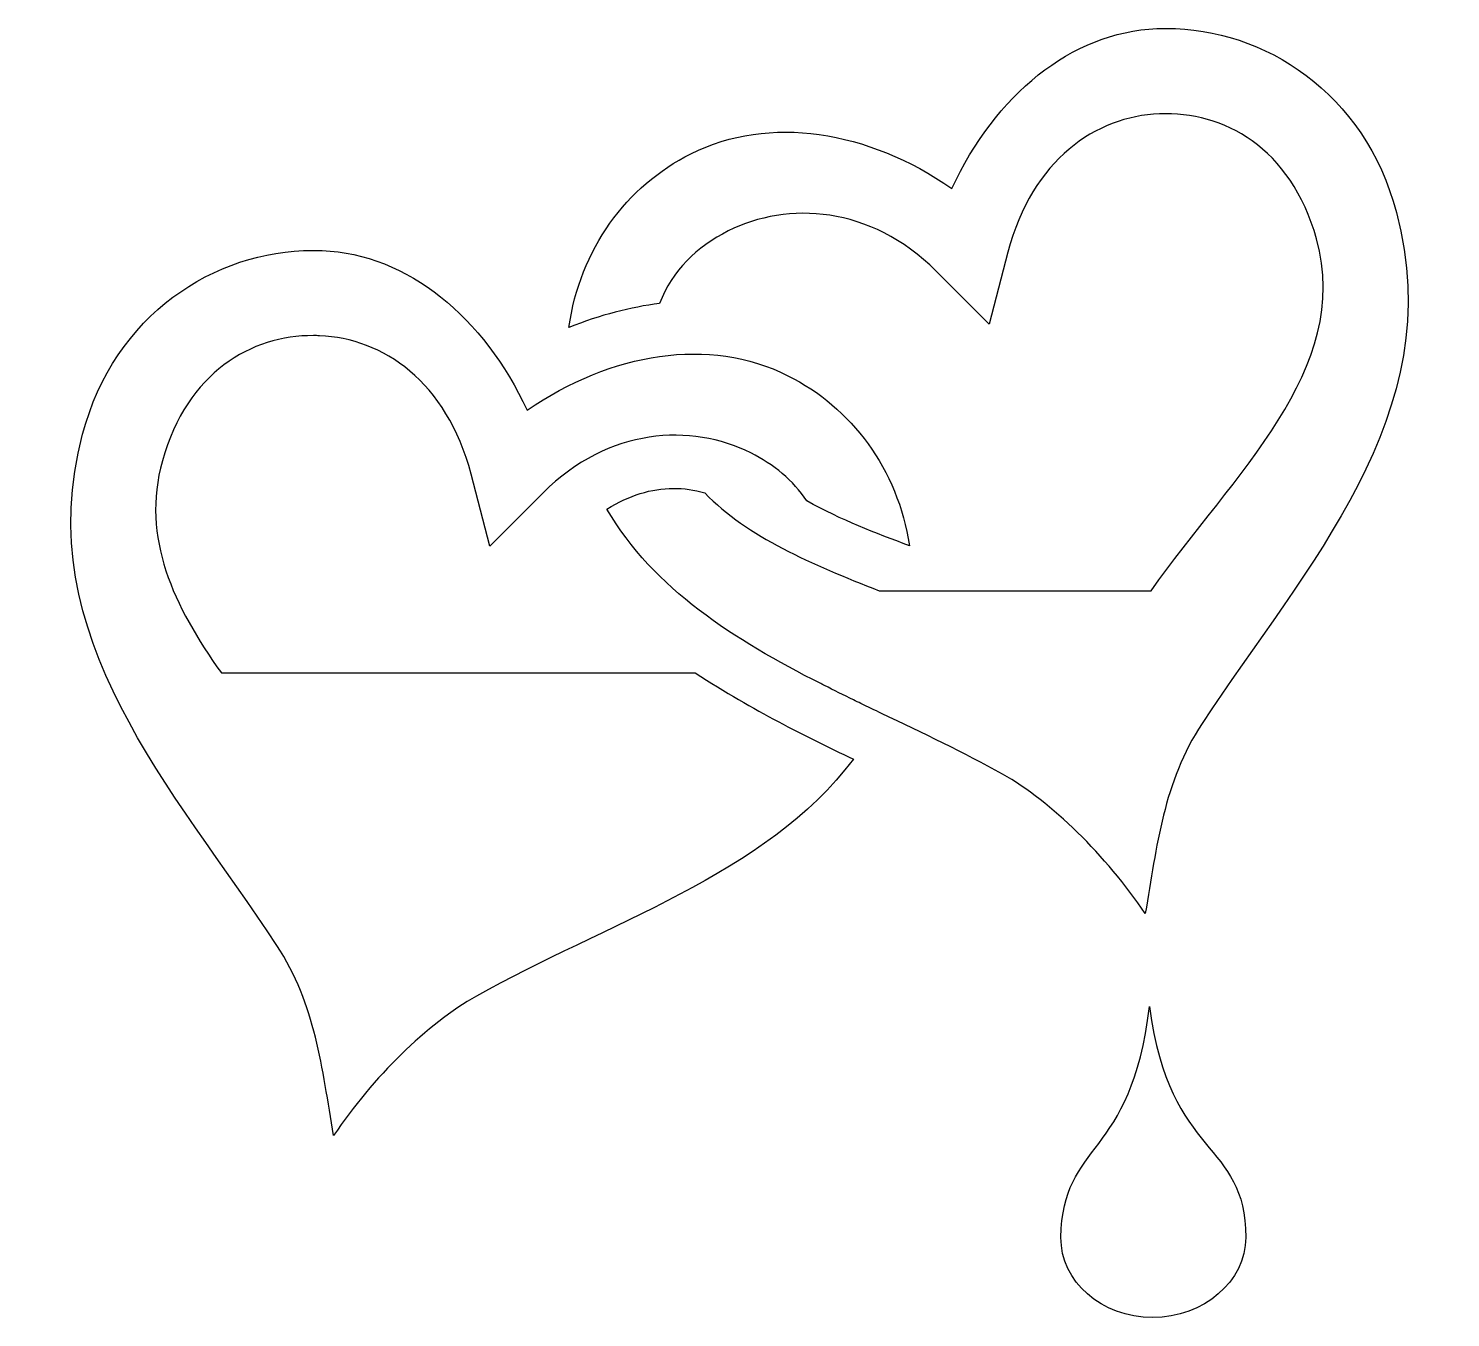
# Model space of a CAD drawing. Header units: centimetres. Extents: x -10.6 to 10.4, y -10 to 9.
import ezdxf

# ---------------------------------------------------------------- set-up
doc = ezdxf.new("R2010")
doc.units = ezdxf.units.CM
doc.header["$MEASUREMENT"] = 0
doc.layers.add('Layer 1', color=7, linetype='Continuous')

msp = doc.modelspace()

# ---------------------------------------------------------------- linework, layer by layer
at = {"layer": 'Layer 1'}
for points, knots in [([(6.21189, 9.03976), (6.16521, 9.03976), (6.11743, 9.03904), (6.07088, 9.0371), (6.07088, 9.0371), (4.7985, 8.98447), (3.68847, 8.05096), (3.04659, 6.67966), (3.04659, 6.67966), (1.80533, 7.5363), (0.35577, 7.77114), (-0.80389, 7.19095), (-0.80389, 7.19095), (-1.75233, 6.71656), (-2.44435, 5.78326), (-2.60391, 4.62532), (-2.60391, 4.62532), (-2.14166, 4.81406), (-1.69232, 4.92796), (-1.26508, 4.98113), (-1.26508, 4.98113), (-1.08237, 5.46594), (-0.71892, 5.81808), (-0.25305, 6.05114), (-0.25305, 6.05114), (0.62392, 6.48986), (1.84544, 6.4274), (2.81071, 5.46205), (2.81071, 5.46205), (2.81071, 5.46205), (3.59609, 4.67671), (3.59609, 4.67671), (3.59609, 4.67671), (3.59609, 4.67671), (3.87157, 5.73749), (3.87157, 5.73749), (3.87157, 5.73749), (4.2394, 7.11039), (5.16802, 7.7414), (6.11039, 7.78002), (6.11039, 7.78002), (7.05268, 7.81911), (8.04936, 7.28813), (8.42836, 5.93391), (8.42836, 5.93391), (8.9679, 4.00565), (7.19706, 2.4575), (5.98654, 0.74194), (5.98654, 0.74194), (5.98654, 0.74194), (1.97258, 0.74195), (1.97258, 0.74195), (1.97258, 0.74195), (0.97691, 1.13761), (0.0337, 1.52994), (-0.59827, 2.1862), (-0.59827, 2.1862), (-0.90896, 2.27652), (-1.22016, 2.27897), (-1.55101, 2.17692), (-1.55101, 2.17692), (-1.70851, 2.12843), (-1.87309, 2.05379), (-2.04395, 1.94769), (-2.04395, 1.94769), (-1.35155, 0.76475), (-0.16073, 0.01779), (1.11211, -0.62721), (1.11211, -0.62721), (1.13024, -0.6364), (1.14795, -0.64576), (1.16609, -0.65487), (1.16609, -0.65487), (1.30769, -0.72622), (1.45022, -0.79643), (1.59308, -0.86571), (1.59308, -0.86571), (1.63061, -0.88401), (1.66742, -0.9029), (1.70516, -0.92112), (1.70516, -0.92112), (1.80619, -0.96982), (1.90714, -1.01781), (2.00822, -1.06605), (2.00822, -1.06605), (2.62092, -1.35861), (3.23096, -1.64527), (3.79247, -1.96212), (3.79247, -1.96212), (4.52071, -2.37326), (5.32085, -3.15977), (5.90087, -4.02051), (5.90087, -4.02051), (6.07545, -3.01712), (6.16526, -2.09082), (6.73896, -1.21634), (6.73896, -1.21634), (8.25616, 1.09687), (10.40597, 3.34708), (9.60765, 6.32646), (9.60765, 6.32646), (9.13275, 8.09878), (7.65789, 9.03862), (6.21186, 9.03976), (6.21186, 9.03976), (6.21186, 9.03976), (6.21189, 9.03976), (6.21189, 9.03976)], [0, 0, 0, 0, 0.03571429, 0.03571429, 0.03571429, 0.03571429, 0.07142857, 0.07142857, 0.07142857, 0.07142857, 0.10714286, 0.10714286, 0.10714286, 0.10714286, 0.14285714, 0.14285714, 0.14285714, 0.14285714, 0.17857143, 0.17857143, 0.17857143, 0.17857143, 0.21428571, 0.21428571, 0.21428571, 0.21428571, 0.25, 0.25, 0.25, 0.25, 0.28571429, 0.28571429, 0.28571429, 0.28571429, 0.32142857, 0.32142857, 0.32142857, 0.32142857, 0.35714286, 0.35714286, 0.35714286, 0.35714286, 0.39285714, 0.39285714, 0.39285714, 0.39285714, 0.42857143, 0.42857143, 0.42857143, 0.42857143, 0.46428571, 0.46428571, 0.46428571, 0.46428571, 0.5, 0.5, 0.5, 0.5, 0.53571429, 0.53571429, 0.53571429, 0.53571429, 0.57142857, 0.57142857, 0.57142857, 0.57142857, 0.60714286, 0.60714286, 0.60714286, 0.60714286, 0.64285714, 0.64285714, 0.64285714, 0.64285714, 0.67857143, 0.67857143, 0.67857143, 0.67857143, 0.71428571, 0.71428571, 0.71428571, 0.71428571, 0.75, 0.75, 0.75, 0.75, 0.78571429, 0.78571429, 0.78571429, 0.78571429, 0.82142857, 0.82142857, 0.82142857, 0.82142857, 0.85714286, 0.85714286, 0.85714286, 0.85714286, 0.89285714, 0.89285714, 0.89285714, 0.89285714, 0.92857143, 0.92857143, 0.92857143, 0.92857143, 1, 1, 1, 1]), ([(-6.38579, 5.76516), (-7.83186, 5.76398), (-9.30677, 4.8241), (-9.78166, 3.05186), (-9.78166, 3.05186), (-10.57994, 0.07253), (-8.43136, -2.17768), (-6.91428, -4.49089), (-6.91428, -4.49089), (-6.34058, -5.36545), (-6.25068, -6.29172), (-6.07615, -7.29506), (-6.07615, -7.29506), (-5.49613, -6.43433), (-4.69608, -5.64777), (-3.96775, -5.23671), (-3.96775, -5.23671), (-2.09494, -4.17973), (0.31158, -3.4565), (1.59315, -1.74204), (1.59315, -1.74204), (0.84636, -1.3837), (0.16399, -1.0477), (-0.74317, -0.47042), (-0.74317, -0.47042), (-0.74317, -0.47042), (-7.73255, -0.47043), (-7.73255, -0.47043), (-7.73255, -0.47043), (-8.43393, 0.51546), (-8.92211, 1.52104), (-8.60357, 2.65928), (-8.60357, 2.65928), (-8.2365, 3.97113), (-7.28949, 4.51113), (-6.37398, 4.50801), (-6.37398, 4.50801), (-6.34446, 4.50793), (-6.31516, 4.50662), (-6.28568, 4.5054), (-6.28568, 4.5054), (-5.34335, 4.46677), (-4.41342, 3.83577), (-4.04555, 2.46287), (-4.04555, 2.46287), (-4.04555, 2.46287), (-3.77146, 1.40209), (-3.77146, 1.40209), (-3.77146, 1.40209), (-3.77146, 1.40209), (-2.98473, 2.18747), (-2.98473, 2.18747), (-2.98473, 2.18747), (-2.01951, 3.15278), (-0.79798, 3.21654), (0.07898, 2.77782), (0.07898, 2.77782), (0.41978, 2.60733), (0.70492, 2.37242), (0.90522, 2.06885), (0.90522, 2.06885), (1.42502, 1.78148), (1.91611, 1.59573), (2.42188, 1.40736), (2.42188, 1.40736), (2.24815, 2.53974), (1.56182, 3.44955), (0.62848, 3.91635), (0.62848, 3.91635), (-0.53114, 4.49658), (-1.97944, 4.26297), (-3.2207, 3.40637), (-3.2207, 3.40637), (-3.86258, 4.77767), (-4.97392, 5.70992), (-6.24625, 5.76255), (-6.24625, 5.76255), (-6.2928, 5.76449), (-6.33927, 5.76525), (-6.38595, 5.76521), (-6.38595, 5.76521), (-6.38595, 5.76521), (-6.38579, 5.76516), (-6.38579, 5.76516)], [0, 0, 0, 0, 0.04545455, 0.04545455, 0.04545455, 0.04545455, 0.09090909, 0.09090909, 0.09090909, 0.09090909, 0.13636364, 0.13636364, 0.13636364, 0.13636364, 0.18181818, 0.18181818, 0.18181818, 0.18181818, 0.22727273, 0.22727273, 0.22727273, 0.22727273, 0.27272727, 0.27272727, 0.27272727, 0.27272727, 0.31818182, 0.31818182, 0.31818182, 0.31818182, 0.36363636, 0.36363636, 0.36363636, 0.36363636, 0.40909091, 0.40909091, 0.40909091, 0.40909091, 0.45454545, 0.45454545, 0.45454545, 0.45454545, 0.5, 0.5, 0.5, 0.5, 0.54545455, 0.54545455, 0.54545455, 0.54545455, 0.59090909, 0.59090909, 0.59090909, 0.59090909, 0.63636364, 0.63636364, 0.63636364, 0.63636364, 0.68181818, 0.68181818, 0.68181818, 0.68181818, 0.72727273, 0.72727273, 0.72727273, 0.72727273, 0.77272727, 0.77272727, 0.77272727, 0.77272727, 0.81818182, 0.81818182, 0.81818182, 0.81818182, 0.86363636, 0.86363636, 0.86363636, 0.86363636, 0.90909091, 0.90909091, 0.90909091, 0.90909091, 1, 1, 1, 1]), ([(5.9628, -5.39358), (5.68888, -7.6639), (4.67718, -7.36704), (4.65686, -8.79738), (4.65686, -8.79738), (4.64809, -9.44559), (5.25577, -9.9807), (6.00893, -9.9807), (6.00893, -9.9807), (6.76205, -9.9807), (7.38335, -9.44584), (7.38335, -8.79734), (7.38335, -8.79734), (7.38335, -7.35975), (6.26506, -7.65509), (5.9628, -5.39354), (5.9628, -5.39354), (5.9628, -5.39354), (5.9628, -5.39358), (5.9628, -5.39358)], [0, 0, 0, 0, 0.16666667, 0.16666667, 0.16666667, 0.16666667, 0.33333333, 0.33333333, 0.33333333, 0.33333333, 0.5, 0.5, 0.5, 0.5, 0.66666667, 0.66666667, 0.66666667, 0.66666667, 1, 1, 1, 1])]:
    msp.add_open_spline(points, degree=3, knots=knots, dxfattribs=at)

doc.saveas('drawing.dxf')
